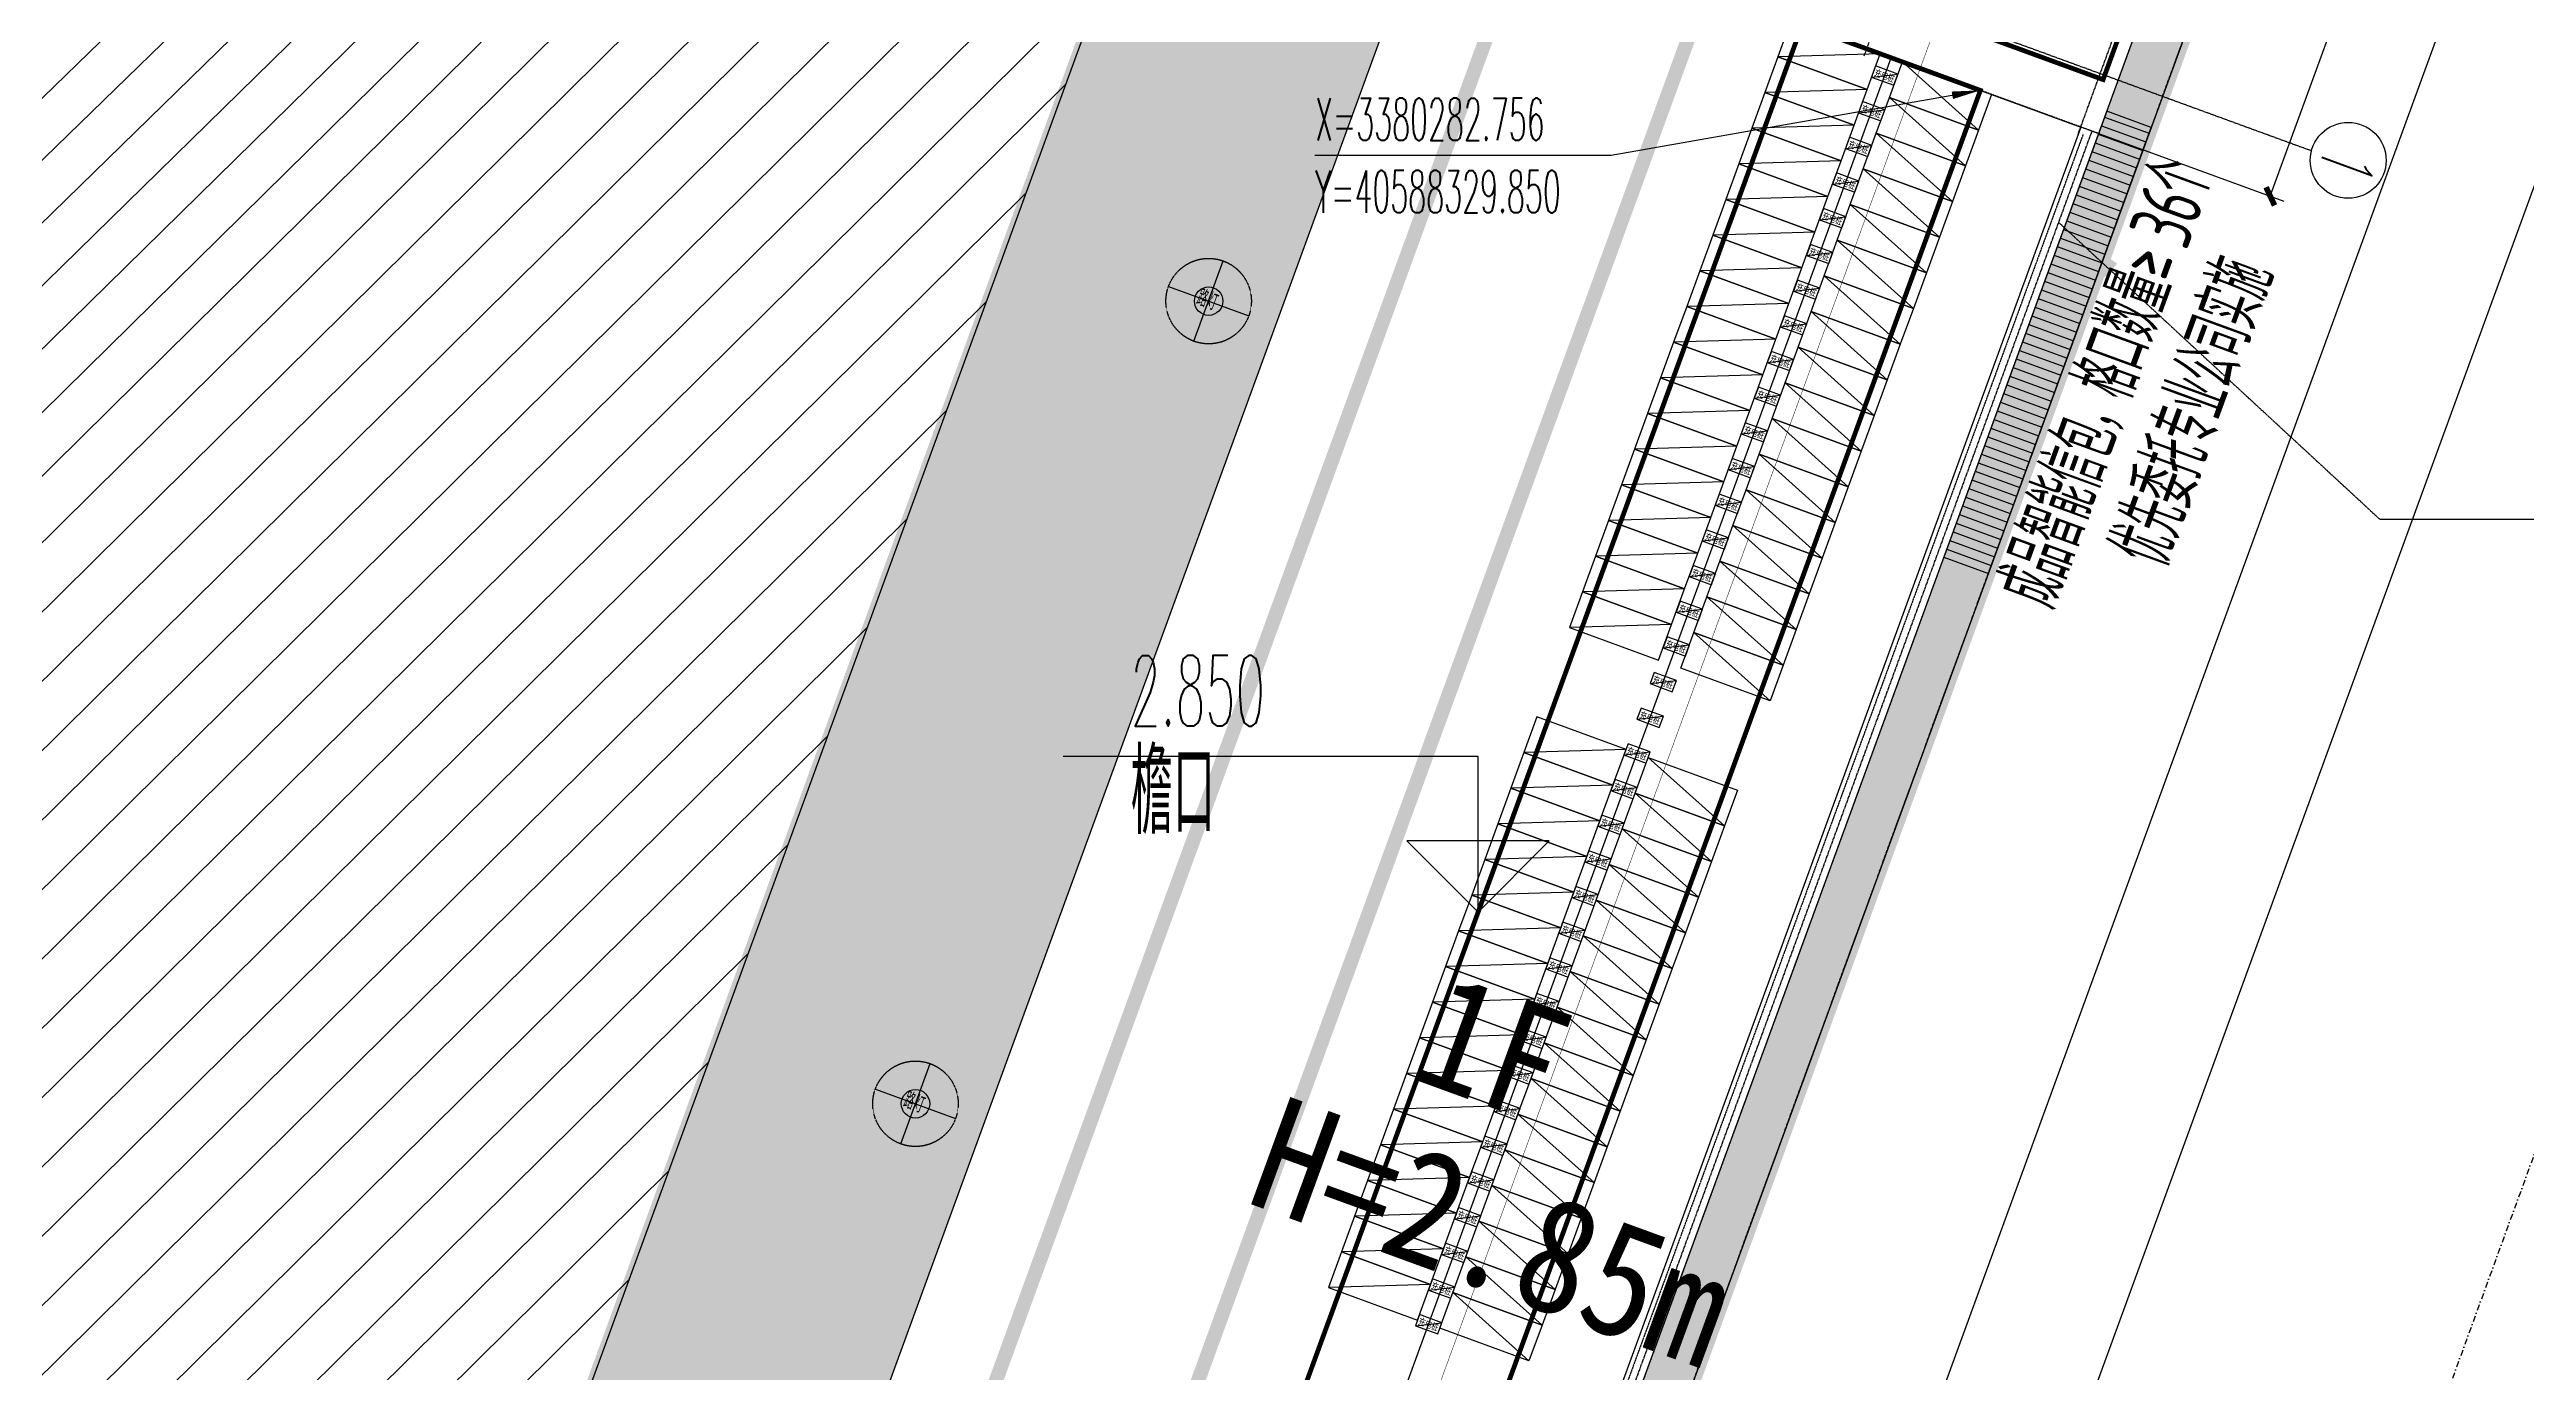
# Model space of a CAD drawing. Extents: x 40587750025 to 40589176181, y 3379490076 to 3381196839.
# Drawn here: x 40588289168 to 40588341356, y 3380255750 to 3380283615 of the extents above; entities that cross this region are included whole.
import ezdxf
from ezdxf.enums import TextEntityAlignment as Align

# ---------------------------------------------------------------- set-up
doc = ezdxf.new("R2010")
doc.units = 0
doc.header["$LTSCALE"] = 10
for name, pattern in [('CENTER', [50.800000000000004, 31.75, -6.35, 6.35, -6.35]), ('DASH', [0.35, 0.25, -0.1]), ('DASHDOT', [25.399999999999995, 12.7, -6.349999999999999, 0, -6.349999999999999]), ('DOTE', [2.4200000000000004, 2, -0.2, 0.02, -0.2]), ('总平面图轴网$0$DASHED', [0.75, 0.5, -0.25])]:
    doc.linetypes.add(name, pattern=pattern)
for name, color, linetype in [('0-HX', 1, 'Continuous'), ('00绿地$0$A-车位', 253, 'Continuous'), ('A-AXIS-D', 1, 'Continuous'), ('A-AXIS-DOTE', 14, 'DOTE'), ('A-AXIS-DP', 126, 'Continuous'), ('A-CURTAIN', 84, 'Continuous'), ('A-FIRE-TEXT', 61, 'Continuous'), ('A-HATCH-1', 252, 'Continuous'), ('A-LIN-Dot', 163, 'DASH'), ('A-LIN-V', 9, 'Continuous'), ('A-SFCE', 30, 'Continuous'), ('A-建筑提资施工单位', 211, 'Continuous'), ('AS-WALL', 40, 'Continuous'), ('AXIS_TEXT', 7, 'Continuous'), ('DIM_LEAD', 3, 'Continuous'), ('JT-路缘石线', 5, 'Continuous'), ('JT-道路中心线', 1, 'DASHDOT'), ('JT-道路红线', 7, 'Continuous'), ('PUB_TEXT', 7, 'Continuous'), ('建-尺寸', 3, 'Continuous'), ('建-文字', 7, 'Continuous'), ('建-标高', 3, 'Continuous'), ('建筑物控制线', 7, 'Continuous'), ('总-坐标', 3, 'Continuous'), ('消防车道', 20, 'Continuous')]:
    doc.layers.add(name, color=color, linetype=linetype)
doc.styles.add('_TCH_AXIS', font='COMPLEX', dxfattribs={"bigfont": 'GBCBIG'})
doc.styles.add('_TCH_DIM', font='SIMPLEX', dxfattribs={"width": 0.7, "bigfont": 'GBCBIG'})
doc.styles.add('A-DIM_T3', font='SIMPLEX', dxfattribs={"width": 0.6, "bigfont": 'GBCBIG'})
doc.styles.add('A-STANDARD', font='SIMPLEX', dxfattribs={"width": 0.7, "bigfont": 'GBCBIG'})
doc.styles.add('note_txt', font='arial.ttf', dxfattribs={"width": 0.75})
doc.styles.get("Standard").update_dxf_attribs({"font": 'GBENOR', "width": 0.7, "bigfont": 'GBCBIG'})
doc.styles.add('黑体', font='simhei.ttf', dxfattribs={"width": 0.9})
doc.dimstyles.new('A-DIM-300', dxfattribs={"dimscale": 300, "dimtxt": 2.975, "dimasz": 1, "dimexe": 1, "dimexo": 1, "dimgap": 1, "dimtad": 1, "dimlfac": 0.001, "dimzin": 0, "dimdsep": 46, "dimtxsty": 'A-DIM_T3', "dimblk": 'ARCHTICK', "dimcen": 0.09, "dimazin": 2, "dimtfac": 1, "dimtix": 1, "dimtmove": 2, "dimatfit": 3, "dimfxl": 0, "dimtolj": 1, "dimtzin": 0, "dimarcsym": 0})
pattern_1 = [(19.99999999999998, (440.107795715332, 194.2398300170898), (956.275963936384, 2050.740422578524), [240, -48, 64, -48, 240, -960]), (19.99999999999998, (348.5154342651367, 211.9834671020508), (956.275963936384, 2050.740422578524), [160, -120, 240, -120, 160, -800]), (19.99999999999998, (655.8504104614258, 1004.918022155762), (956.275963936384, 2050.740422578524), [200, -80, 200, -1120]), (19.99999999999998, (-205.3501281738281, 1032.003547668457), (956.275963936384, 2050.740422578524), [80, -160, 80, -1280]), (110, (-54.99931335449219, 1086.72677230835), (-2050.740422578524, 956.275963936384), [143.9999999999999, -1456]), (110, (724.3924865722656, 348.7915229797363), (-2050.740422578524, 956.275963936384), [159.9999999999999, -1440]), (110, (881.3766403198242, 1087.002857208252), (-2050.740422578524, 956.275963936384), [159.9999999999999, -1440]), (65.00000000000001, (925.3208694458008, 404.8966331481934), (-547.2322293314808, 1503.508193286057), [160, -2102.7416992]), (154.9999999999999, (534.4087371826172, 262.6162528991699), (-1503.508193286057, -547.2322293314808), [160, -2102.741699199999]), (83.43494882, (877.4794540405273, 395.9972076416016), (-547.2322292444445, 1503.508193285503), [160, -3417.7087632]), (95.96375653, (799.5678939819336, 376.1531410217285), (-547.2322291846804, 1503.508193052025), [159.9999999999999, -6436.969001599999]), (95.96375653, (956.5520477294922, 1114.364471435547), (-547.2322291846804, 1503.508193052025), [128, -6468.969001599999]), (95.96375653, (-24.92916107177734, 1097.671417236328), (-547.2322291846804, 1503.508193052025), [112, -6484.969001599998]), (124.03624347, (649.2170791625977, 321.4299125671387), (-547.2322292935037, 1503.508193012417), [160, -6436.9690016]), (124.03624347, (806.2012252807617, 1059.641246795654), (-547.2322292935037, 1503.508193012417), [128, -6468.9690016]), (124.03624347, (-85.06947326660156, 1075.782127380371), (-547.2322292935037, 1503.508193012417), [112, -6484.9690016]), (136.5650512, (576.7778244018555, 286.5507621765137), (-547.2322299226216, 1503.508193038666), [159.9999999999999, -3417.706876319999])]

# ---------------------------------------------------------------- blocks, each defined once
blk = doc.blocks.new('GGRrrrr')
at = {"layer": 'A-CURTAIN'}
h = blk.add_hatch(dxfattribs=at)
h.set_pattern_fill('草坪或沼泽', color=256, scale=400, angle=19.99999999999998)
h.set_pattern_definition(pattern_1)
h.paths.add_polyline_path([(1393117.320922852, 618300.9193000793), (1393292.936767578, 540880.4741477966), (1330517.002159119, 532866.5696678162), (1241737.975387573, 527102.5202484131), (1161598.890319824, 521245.7613601685), (1240382.850791931, 783371.5528144836), (1244595.073738098, 797109.7279624939), (1261185.678756714, 852563.1131820679), (1335771.367614746, 847453.3053207397), (1355485.375518799, 842594.5098495483), (1380777.422203064, 840861.7712898254), (1392639.610717773, 828900.035358429), (1392845.235137939, 738250.2696037292), (1391845.237701416, 738248.0012702942), (1391806.246421814, 755447.9559936523), (1391306.45426178, 755446.8222770691), (1391785.831069946, 764447.9511528015), (1391640.544288635, 828487.3259391785), (1380332.88168335, 839889.8824043274), (1355330.389472961, 841602.7838134766), (1335616.381584167, 846461.5792884827), (1261914.650527954, 851510.8278846741), (1245552.140869141, 796819.8416023254), (1241339.732727051, 783081.0626220703), (1162974.660324097, 522348.9729347229), (1241669.135520935, 528100.1562232971), (1330421.199440002, 533862.4550628662), (1392290.937599182, 541760.6755371094), (1392117.323532104, 618298.6509666443)])
h.paths.add_polyline_path([(1393076.15146637, 636450.5321846008), (1392076.154045105, 636448.2638511658), (1392062.989784241, 641998.404788971), (1391563.607894897, 641997.2195243835), (1392041.628883362, 650998.2749595642), (1391886.520614624, 720048.3890342712), (1392886.518035889, 720050.6573638916)])
h = blk.add_hatch(dxfattribs=at)
h.set_pattern_fill('草坪或沼泽', color=256, scale=400, angle=19.99999999999998)
h.set_pattern_definition([(19.99999999999998, (440.107795715332, 194.2398300170898), (956.2759639363836, 2050.740422578524), [240, -48, 64, -48, 240, -960]), (19.99999999999998, (348.5154342651367, 211.9834671020508), (956.2759639363836, 2050.740422578524), [160, -120, 240, -120, 160, -800]), (19.99999999999998, (655.8504104614258, 1004.918022155762), (956.2759639363836, 2050.740422578524), [200, -80, 200, -1120]), (19.99999999999998, (-205.3501281738281, 1032.003547668457), (956.2759639363836, 2050.740422578524), [80, -160, 80, -1280]), (110, (-54.99931335449219, 1086.72677230835), (-2050.740422578524, 956.2759639363836), [143.9999999999999, -1456]), (110, (724.3924865722656, 348.7915229797363), (-2050.740422578524, 956.2759639363836), [159.9999999999999, -1440]), (110, (881.3766403198242, 1087.002857208252), (-2050.740422578524, 956.2759639363836), [159.9999999999999, -1440]), (65.00000000000001, (925.3208694458008, 404.8966331481934), (-547.2322293314807, 1503.508193286057), [160, -2102.7416992]), (154.9999999999999, (534.4087371826172, 262.6162528991699), (-1503.508193286057, -547.2322293314807), [160, -2102.741699199999]), (83.43494882, (877.4794540405273, 395.9972076416016), (-547.2322292444445, 1503.508193285503), [160, -3417.7087632]), (95.96375653, (799.5678939819336, 376.1531410217285), (-547.2322291846804, 1503.508193052025), [159.9999999999999, -6436.969001599999]), (95.96375653, (956.5520477294922, 1114.364471435547), (-547.2322291846804, 1503.508193052025), [128, -6468.969001599999]), (95.96375653, (-24.92916107177734, 1097.671417236328), (-547.2322291846804, 1503.508193052025), [112, -6484.969001599998]), (124.03624347, (649.2170791625977, 321.4299125671387), (-547.2322292935037, 1503.508193012417), [160, -6436.9690016]), (124.03624347, (806.2012252807617, 1059.641246795654), (-547.2322292935037, 1503.508193012417), [128, -6468.9690016]), (124.03624347, (-85.06947326660156, 1075.782127380371), (-547.2322292935037, 1503.508193012417), [112, -6484.9690016]), (136.5650512, (576.7778244018555, 286.5507621765137), (-547.232229922622, 1503.508193038667), [159.9999999999999, -3417.706876319999])])
edge = h.paths.add_edge_path()
edge.add_line((1391002.783584595, 755446.1334381104), (1391033.862896324, 755969.2298610318))
edge.add_line((1391033.86289978, 755969.2298622131), (1391484.60933056, 764440.2374043328))
edge.add_line((1391484.609329224, 764440.2374038696), (1391240.917746339, 828322.242167785))
edge.add_line((1391240.917747498, 828322.2421684265), (1380155.065434195, 839501.1268444082))
edge.add_line((1380155.065429688, 839501.1268424988), (1355268.395031075, 841206.093397873))
edge.add_line((1355268.39503479, 841206.0933990479), (1335554.387081419, 846064.8888675765))
edge.add_line((1335554.387077332, 846064.8888664246), (1262206.239214119, 851089.9137592164))
edge.add_line((1262206.239219666, 851089.9137611389), (1173161.430034699, 554852.1791891612))
edge.add_line((1173161.430030823, 554852.1791877747), (1173522.489795612, 554879.6278408373))
edge.add_line((1173522.4897995, 554879.6278419495), (1259298.694751966, 840247.1814245735))
edge.add_line((1259298.694747925, 840247.1814231873), (1260664.251583645, 840250.287743258))
edge.add_line((1260664.251579285, 840250.2877464294), (1260650.720505403, 845748.0085758491))
edge.add_line((1260650.72051239, 845748.0085716248), (1335651.042472096, 845918.1516353745))
edge.add_line((1335651.042472839, 845918.151638031), (1335663.543034486, 840420.7167655955))
edge.add_line((1335663.543029785, 840420.7167663574), (1342663.498677632, 840436.620142065))
edge.add_line((1342663.498680115, 840436.6201400757), (1342656.698541388, 843434.4194341273))
edge.add_line((1342656.698539734, 843434.4194335938), (1345656.684828249, 843441.2245361431))
edge.add_line((1345656.684829712, 843441.2245368958), (1345663.514863657, 840443.5152480957))
edge.add_line((1345663.514862061, 840443.515247345), (1365660.002805453, 840488.87754378))
edge.add_line((1365660.002807617, 840488.8775444031), (1374552.106933233, 839873.2337869616))
edge.add_arc((1367357.655082703, 824128.4532546997), 17310.63983173795, 5.5802626876526915, 65.44234737564938, ccw=False)
edge.add_line((1384586.259040833, 825811.7408561707), (1385552.940604924, 825812.0992239242))
edge.add_line((1385552.940605164, 825812.0992240906), (1390246.63666195, 825822.7249858105))
edge.add_line((1390246.636665344, 825822.72498703), (1390404.911168448, 755445.2751032704))
edge.add_line((1390404.911170959, 755445.2751045227), (1391002.783589707, 755446.1334401162))
h = blk.add_hatch(dxfattribs=at)
h.set_pattern_fill('草坪或沼泽', color=256, scale=400, angle=19.99999999999998)
h.set_pattern_definition(pattern_1)
edge = h.paths.add_edge_path()
edge.add_arc((1358469.977905273, 639472.7920036316), 3000.732754356062, 181.0990950428701, 270.1245664520083)
edge.add_line((1358476.501800537, 636472.0663452148), (1366676.015941844, 636490.6453150914))
edge.add_arc((1366652.198074341, 646990.6183128357), 10500.00001398691, 270.12996803641, 0.1299660173260436)
edge.add_line((1377152.171073914, 647014.4358100891), (1376996.336584259, 715714.259066583))
edge.add_arc((1366496.363571167, 715690.4415550232), 10500.00001027827, 0.1299660955623371, 90.12996813546087)
edge.add_line((1366472.545707703, 726190.414554596), (1358273.008517743, 726171.8149086899))
edge.add_arc((1358280.118545532, 723171.0912055969), 3000.732125477395, 90.13575865291708, 179.1612463305892)
edge.add_line((1355279.707946777, 723215.0173950195), (1371079.667372906, 723250.8576423869))
edge.add_line((1371079.667350769, 723250.8576393127), (1371269.756590032, 639451.073230685))
edge.add_line((1371269.756591797, 639451.0732307434), (1355469.79724155, 639415.2329980853))
blk.add_lwpolyline([(1355469.797241211, 639415.2329978943, 0.4092405489993675), (1358476.501800537, 636472.0663452148), (1366676.015937805, 636490.6453132629, 0.4142135520516368), (1377152.171073914, 647014.4358100891), (1376996.336585999, 715714.2590675354, 0.4142135728009565), (1366472.545707703, 726190.414554596), (1358273.008514404, 726171.814907074, 0.4092406318726323), (1355279.707946777, 723215.0173950195), (1371079.667350769, 723250.8576393127), (1371269.756591797, 639451.0732307434)], format="xyb", close=True, dxfattribs=at)
blk.add_lwpolyline([(1393076.15146637, 636450.5321846008), (1392076.154045105, 636448.2638511658), (1392062.989784241, 641998.404788971), (1391563.607894897, 641997.2195243835), (1392041.628883362, 650998.2749595642), (1391886.520614624, 720048.3890342712), (1392886.518035889, 720050.6573638916)], close=True, dxfattribs=at)
blk = doc.blocks.new('555555555555555-M')
at = {"layer": 'A-LIN-V'}
h = blk.add_hatch(dxfattribs=at)
h.set_pattern_fill('ANSI31', color=256, scale=0.2, angle=212.6932080760602)
h.set_pattern_definition([(45.00000000000003, (0, 0), (-0.224506403026729, 0.2245064030267287), [])])
h.paths.add_polyline_path([(-149.8188201859593, -516.0526710674167), (-149.8188201785088, -515.0526710636914), (-159.8188201636076, -515.0526710599661), (-159.8188201636076, -516.052671071142)])
blk.add_lwpolyline([(-149.8188201859593, -516.0526710674167), (-149.8188201785088, -515.0526710636914), (-159.8188201636076, -515.0526710599661), (-159.8188201636076, -516.052671071142), (-149.8188201636076, -516.0526710674167)], dxfattribs=at)
at = {"layer": 'PUB_TEXT', "width": 0.7}
for s, height, p in [('成品智能信包，格口数量≥', 1.322222222222222, (-160.0961484983563, -517.6474339142442)), ('36', 1.3125, (-152.0111484983563, -517.6474339142442)), ('个', 1.322222222222222, (-150.9392734983563, -517.6474339142442)), ('优先委托专业公司实施', 1.322222222222222, (-158.4676572084427, -519.5719380304217))]:
    blk.add_text(s, height=height, dxfattribs=at).set_placement(p)
blk = doc.blocks.new('gfctuc')
blk.add_lwpolyline([(2035210, 4060000), (2035210, 4059500), (2035460, 4059500), (2035460, 4060000)], close=True)
blk.add_lwpolyline([(2035210, 4060000), (2035460, 4059500)])
at = {"layer": 'A-FIRE-TEXT', "style": 'note_txt', "width": 0.75}
blk.add_text('充电桩', height=139.1772151898734, rotation=270, dxfattribs=at).set_placement((2035259.942341931, 4059972.67247209))
blk = doc.blocks.new('00绿地$0$G$C40593B0A')
at = {"layer": '00绿地$0$A-车位'}
blk.add_lwpolyline([(-1559.999999523163, 590.0000009536743), (-759.9999995231628, 590.0000009536743), (-759.9999995231628, -1409.999999046326), (-1559.999999523163, -1409.999998569489)], close=True, dxfattribs=at)
blk.add_lwpolyline([(-759.9999995231628, 590.0000004768372), (-1559.999999284744, -1409.999998569489)], dxfattribs=at)
blk = doc.blocks.new('entry01')
at = {"layer": 'A-AXIS-D'}
for points in [[(0, 2.121320343559645), (2.121320343559631, 1.4210854715202e-14), (0, -2.121320343559645)], [(-0.700000000000017, -1.25), (-0.3000000000000114, -1.25), (-0.3000000000000114, 1.25), (-0.700000000000017, 1.25)]]:
    blk.add_hatch(color=20, dxfattribs=at).paths.add_polyline_path(points)
at = {"layer": 'A-AXIS-D', "color": 20}
blk.add_lwpolyline([(0, 2.121320343559645), (2.121320343559631, 1.4210854715202e-14), (0, -2.121320343559645), (0, 2.121320343559645)], dxfattribs=at)
blk.add_lwpolyline([(-0.700000000000017, -1.25), (-0.3000000000000114, -1.25), (-0.3000000000000114, 1.25), (-0.700000000000017, 1.25)], close=True, dxfattribs=at)
blk = doc.blocks.new('_ArchTick')
at = {"color": 0, "linetype": 'ByBlock', "const_width": 0.4}
blk.add_lwpolyline([(-0.5, -0.5), (0.5, 0.5)], dxfattribs=at)
blk = doc.blocks.new('*D656')
at = {"layer": 'Defpoints', "color": 0}
for p in [(105697.1315954852, -705082.0393479206), (110049.9798121285, -705082.0393467167), (105697.1315994263, -719331.6971225739)]:
    blk.add_point(p, dxfattribs=at)
at = {"layer": '建-尺寸', "color": 0, "lineweight": -2}
for p, q in [((105997.1315954852, -705082.0393478376), (110349.9798121285, -705082.0393466337)), ((110049.9798160696, -719331.69712137), (110049.9798121285, -705082.0393467167)), ((105997.1315994263, -719331.6971224908), (110349.9798160696, -719331.697121287))]:
    blk.add_line(p, q, dxfattribs=at)
at = {"layer": '建-尺寸', "color": 0, "lineweight": -2, "xscale": 300, "yscale": 300, "zscale": 300}
for p, rotation in [((110049.9798121285, -705082.0393467167), 90.00000001584644), ((110049.9798160696, -719331.69712137), 270.0000000158465)]:
    blk.add_blockref('_ArchTick', p, dxfattribs=dict(at, rotation=rotation))
at = {"layer": '建-尺寸', "color": 0, "insert": (110874.979814099, -712206.8682338152), "char_height": 892.5, "attachment_point": 5, "rotation": 270.00000001584647, "style": 'A-DIM_T3'}
blk.add_mtext('\\A1;14.25m', dxfattribs=at)
blk = doc.blocks.new('*D657')
at = {"layer": 'Defpoints', "color": 0}
for p in [(105697.1315946969, -702231.7040954747), (110049.9798113402, -702231.7040942708), (105697.1315954852, -705082.0393479206)]:
    blk.add_point(p, dxfattribs=at)
at = {"layer": '建-尺寸', "color": 0, "lineweight": -2}
for p, q in [((105997.1315946969, -702231.7040953917), (110349.9798113402, -702231.7040941878)), ((110049.9798121285, -705082.0393467167), (110049.9798113402, -702231.7040942708)), ((105997.1315954852, -705082.0393478376), (110349.9798121285, -705082.0393466337))]:
    blk.add_line(p, q, dxfattribs=at)
at = {"layer": '建-尺寸', "color": 0, "lineweight": -2, "xscale": 300, "yscale": 300, "zscale": 300}
for p, rotation in [((110049.9798113402, -702231.7040942708), 90.00000001584637), ((110049.9798121285, -705082.0393467167), 270.0000000158464)]:
    blk.add_blockref('_ArchTick', p, dxfattribs=dict(at, rotation=rotation))
at = {"layer": '建-尺寸', "color": 0, "insert": (110874.9798117343, -703656.8717202656), "char_height": 892.5, "attachment_point": 5, "rotation": 270.00000001584647, "style": 'A-DIM_T3'}
blk.add_mtext('\\A1;2.85m', dxfattribs=at)
blk = doc.blocks.new('*D658')
at = {"layer": 'Defpoints', "color": 0}
for p in [(105697.1315930375, -696232.03881519), (110049.9798096809, -696232.0388139861), (105697.1315946969, -702231.7040954747)]:
    blk.add_point(p, dxfattribs=at)
at = {"layer": '建-尺寸', "color": 0, "lineweight": -2}
for p, q in [((105997.1315930375, -696232.038815107), (110349.9798096809, -696232.0388139031)), ((110049.9798113402, -702231.7040942708), (110049.9798096809, -696232.0388139861)), ((105997.1315946969, -702231.7040953917), (110349.9798113402, -702231.7040941878))]:
    blk.add_line(p, q, dxfattribs=at)
at = {"layer": '建-尺寸', "color": 0, "lineweight": -2, "xscale": 300, "yscale": 300, "zscale": 300}
for p, rotation in [((110049.9798096809, -696232.0388139861), 90.00000001584642), ((110049.9798113402, -702231.7040942708), 270.0000000158464)]:
    blk.add_blockref('_ArchTick', p, dxfattribs=dict(at, rotation=rotation))
at = {"layer": '建-尺寸', "color": 0, "insert": (110874.9798105105, -699231.8714539004), "char_height": 892.5, "attachment_point": 5, "rotation": 270.00000001584647, "style": 'A-DIM_T3'}
blk.add_mtext('\\A1;6.00m', dxfattribs=at)
blk = doc.blocks.new('*D659')
at = {"layer": 'Defpoints', "color": 0}
for p in [(105697.131591378, -690231.7040888566), (110049.9798080213, -690231.7040876527), (105697.1315930375, -696232.03881519)]:
    blk.add_point(p, dxfattribs=at)
at = {"layer": '建-尺寸', "color": 0, "lineweight": -2}
for p, q in [((105997.131591378, -690231.7040887736), (110349.9798080213, -690231.7040875697)), ((110049.9798096809, -696232.0388139861), (110049.9798080213, -690231.7040876527)), ((105997.1315930375, -696232.038815107), (110349.9798096809, -696232.0388139031))]:
    blk.add_line(p, q, dxfattribs=at)
at = {"layer": '建-尺寸', "color": 0, "lineweight": -2, "xscale": 300, "yscale": 300, "zscale": 300}
for p, rotation in [((110049.9798080213, -690231.7040876527), 90.00000001584647), ((110049.9798096809, -696232.0388139861), 270.0000000158465)]:
    blk.add_blockref('_ArchTick', p, dxfattribs=dict(at, rotation=rotation))
at = {"layer": '建-尺寸', "color": 0, "insert": (110874.9798088511, -693231.8714505913), "char_height": 892.5, "attachment_point": 5, "rotation": 270.00000001584647, "style": 'A-DIM_T3'}
blk.add_mtext('\\A1;6.00m', dxfattribs=at)
blk = doc.blocks.new('*D660')
at = {"layer": 'Defpoints', "color": 0}
for p in [(106196.6623686877, -703400.0001625192), (100597.1310348511, -705277.9606723785), (106196.6623686877, -705277.9606723785)]:
    blk.add_point(p, dxfattribs=at)
at = {"layer": '建-尺寸', "color": 0, "lineweight": -2}
for p, q in [((100597.1310348511, -704977.9606723785), (100597.1310348511, -703100.0001625192)), ((100597.1310348511, -703400.0001625192), (106196.6623686877, -703400.0001625192)), ((106196.6623686877, -704977.9606723785), (106196.6623686877, -703100.0001625192))]:
    blk.add_line(p, q, dxfattribs=at)
at = {"layer": '建-尺寸', "color": 0, "lineweight": -2, "xscale": 300, "yscale": 300, "zscale": 300, "rotation": 180}
blk.add_blockref('_ArchTick', (100597.1310348511, -703400.0001625192), dxfattribs=at)
at = {"layer": '建-尺寸', "color": 0, "lineweight": -2, "xscale": 300, "yscale": 300, "zscale": 300}
blk.add_blockref('_ArchTick', (106196.6623686877, -703400.0001625192), dxfattribs=at)
at = {"layer": '建-尺寸', "color": 0, "insert": (103396.8967017694, -702653.7501625192), "char_height": 892.5, "attachment_point": 5, "style": 'A-DIM_T3'}
blk.add_mtext('\\A1;5.60m', dxfattribs=at)
blk = doc.blocks.new('DOOR2DLIB$SYSLIB$00000111')
at = {"color": 0}
for p, q in [((0.4175438589991707, 0.7821568824082661), (0.3826692364772697, 0.7821568824082661)), ((0.3826692364772697, 0.7821568824082661), (0.3826692364772697, 0.6235084014994356)), ((0.4175438589991707, 0.6235084014994428), (0.3826692364772697, 0.6235084014994428)), ((0.4587719294995871, 0.9168053643052119), (0.4175438589991707, 0.9168053643052119)), ((0.4175438589991707, 0.9168053643052119), (0.4175438589991707, 0.08070055595349146)), ((0.4587719294995871, 0.08070055595349146), (0.4587719294995871, 0.9168053643052119)), ((0.4936465520214881, 0.7821568824082661), (0.4587719294995871, 0.7821568824082661)), ((0.4936465520214881, 0.6235084014994428), (0.4587719294995871, 0.6235084014994428)), ((0.4936465520214881, 0.7821568824082661), (0.4936465520214881, 0.6235084014994356)), ((-0.4999999999999982, -0.001755585047334307), (-0.4999999999999982, 0.08070055595349857)), ((-0.4999999999999982, 0.08070055595349146), (-0.4587719294995836, 0.08070055595349146)), ((-0.4587719294995853, 0.08070055595349146), (-0.4587719294995853, 0.03947248545308213)), ((-0.4587719294995853, 0.03947248545308213), (-0.4175438589991707, 0.03947248545308213)), ((-0.4175438589991707, 0.03947248545308213), (-0.4175438589991707, -0.001755585047334307)), ((0.4175438589991707, 0.08070055595349146), (0.4587719294995871, 0.08070055595349146)), ((0.4175438589991707, 0.03947248545308213), (0.4175438589991707, -0.001755585047334307)), ((0.4587719294995871, 0.03947248545308213), (0.4175438589991707, 0.03947248545308213)), ((0.4587719294995871, 0.08070055595349146), (0.4587719294995871, 0.03947248545308213)), ((0.5, 0.08070055595349146), (0.4587719294995871, 0.08070055595349146)), ((0.5, -0.001755585047334307), (0.5, 0.08070055595349857)), ((-0.4175438589991707, -0.001755585047334307), (-0.4999999999999982, -0.001755585047334307)), ((-0.4999999999999982, -0.001755585047334307), (-0.4999999999999982, -0.001755585047334307)), ((0.4175438589991707, -0.001755585047334307), (0.5, -0.001755585047334307)), ((0.5, -0.001755585047334307), (0.5, -0.001755585047334307))]:
    blk.add_line(p, q, dxfattribs=at)
blk.add_arc((0.4175438589991707, 0.08070055595349146), 0.8361048083517187, 90, 182.8263833917127, dxfattribs=at)
blk = doc.blocks.new('G$C8544DC05')
at = {"layer": 'A-AXIS-DOTE'}
for points in [[(-5.21540641784668e-08, -1.949999995529652), (-7.450580596923828e-09, -1.049999989569187)], [(-0.4500000402331352, -1.499999985098839), (0.4499999657273293, -1.49999999627471)]]:
    blk.add_lwpolyline(points, dxfattribs=at)
at = {"layer": 'A-LIN-V', "linetype": 'DASH', "ltscale": 0.001}
blk.add_circle((-3.725290298461914e-08, -1.49999999627471), 0.4500000024073871, dxfattribs=at)
at = {"layer": 'A-LIN-V'}
blk.add_circle((-3.725290298461914e-08, -1.49999999627471), 0.1500000024073871, dxfattribs=at)
at = {"layer": '建-文字', "style": 'A-STANDARD', "width": 0.7}
blk.add_text('路灯', height=0.1762962962962963, dxfattribs=at).set_placement((-0.120827428996563, -1.579730201512575))
blk = doc.blocks.new('66666666666666666666')
at = {"layer": 'DIM_LEAD'}
blk.add_hatch(color=256, dxfattribs=at).paths.add_polyline_path([(105616.6669158936, -700379.9999980927), (106997.2781778953, -699760.3930748657), (106786.704802434, -699420.3065365453)], flags=17)
at = {"layer": 'A-AXIS-D'}
for centre in [(100997.1309814453, -701734.9233989716), (105797.1309661865, -701734.9234142303), (111381.8865127563, -708712.0395374298), (111331.8865203857, -718057.0395145416)]:
    blk.add_circle(centre, 799.9999999999977, dxfattribs=at)
at = {"layer": 'A-AXIS-DOTE'}
for p, q in [((117391.3523635864, -696232.0388202667), (98332.86907196045, -696232.03881073)), ((100997.1309356689, -719489.9234027863), (100997.1309280396, -702480.0000038147)), ((105797.1309204102, -719489.9234237671), (105797.1310195923, -702479.9999904633)), ((99963.93167877197, -708682.0393390656), (110582.4492416382, -708682.0393428802)), ((99963.9317703247, -718132.0393390656), (110535.4098968506, -718132.0393543243))]:
    blk.add_line(p, q, dxfattribs=at)
at = {"layer": 'A-LIN-Dot'}
blk.add_lwpolyline([(100597.1309204102, -719332.0393352509), (100597.1309356689, -705082.039352417), (106197.1313171387, -705082.0393199921), (106197.1313018799, -719332.0393276215)], close=True, dxfattribs=at)
at = {"layer": 'A-LIN-V'}
blk.add_lwpolyline([(105697.1312408447, -690231.7040920258), (104797.1312713623, -690231.7040901184)], dxfattribs=at)
at = {"layer": 'A-LIN-V', "linetype": 'DASH', "ltscale": 2, "const_width": 50}
for points in [[(104946.6669158936, -690231.7040958405), (104946.6669158936, -702231.7040882111)], [(105546.6669464111, -690231.7040977478), (105546.6669158936, -702231.7040958405)]]:
    blk.add_lwpolyline(points, dxfattribs=at)
at = {"layer": 'A-LIN-V'}
for points in [[(104797.1312942505, -702431.7040805817), (104797.1312561035, -702231.7040958405), (105697.1312255859, -702231.7040996552), (105697.1312408447, -702431.7040920258)], [(105097.1312789917, -702681.7040786743), (105097.1312789917, -702481.7040920258), (105397.1312713623, -702481.7040882111), (105397.1312713623, -702681.704076767)], [(105097.1312713623, -703881.7040786743), (105097.1313018799, -703681.7040805817), (105397.1313095093, -703681.704082489), (105397.1312789917, -703881.7040805817)], [(105097.1312866211, -705081.704076767), (105097.1312866211, -704881.7040843964), (105397.1312637329, -704881.7040882111), (105397.1312789917, -705081.704076767)], [(105097.1312789917, -706281.7040729523), (105097.1312789917, -706081.7040882111), (105397.1312637329, -706081.7040882111), (105397.1312942505, -706281.704076767)], [(105097.1313400269, -708281.7040672302), (105097.1313400269, -708081.7040805817), (105397.1312484741, -708081.7040901184), (105397.1312561035, -708281.7040786743)]]:
    blk.add_lwpolyline(points, close=True, dxfattribs=at)
at = {"layer": 'AS-WALL', "color": 20, "const_width": 100}
blk.add_lwpolyline([(100897.1309738159, -708431.6971302032), (105897.1312408447, -708431.6971263885), (105897.1312332153, -718231.6971607208), (100897.1309814453, -718231.6971492767)], close=True, dxfattribs=at)
at = {"layer": 'DIM_LEAD'}
for p, q in [((105616.6669158936, -700379.9999980927), (111333.9440612793, -696839.999994278)), ((111333.9440612793, -696839.999994278), (121626.3234288144, -696839.999994278))]:
    blk.add_line(p, q, dxfattribs=at)
at = {"layer": 'A-AXIS-D', "xscale": -999.9999999999998, "yscale": 1000, "zscale": 1000, "rotation": 0.1495342307373651}
blk.add_blockref('entry01', (114031.3523483276, -696232.0388240814), dxfattribs=at)
at = {"layer": 'A-LIN-V', "zscale": 100}
for p, xscale, yscale, rotation in [((105310.2872467041, -703181.7040843964), 1000.000008912118, -1000.000008912118, 270.0000007138132), ((105310.2872314453, -704381.1546459198), 1001.098882521298, -1001.098882521298, 270.0000005714799), ((105310.2872314453, -705581.8717308044), 999.664715706611, -999.664715706611, 270.0000004354633), ((105310.2872161865, -706731.7040691376), 899.999995989863, 899.999995989863, 89.9999995548852), ((105310.2872238159, -707631.7040805817), 900.0000175571807, -900.0000175571807, 270.0000005736524)]:
    blk.add_blockref('DOOR2DLIB$SYSLIB$00000111', p, dxfattribs=dict(at, xscale=xscale, yscale=yscale, rotation=rotation))
at = {"layer": 'A-AXIS-DP', "color": 7, "style": 'A-DIM_T3', "width": 0.6000000000000002}
blk.add_text('1', height=1119.999999999998, rotation=269.9999999325915, dxfattribs=at).set_placement((110791.5376586914, -717877.312582016))
at = {"layer": 'AXIS_TEXT', "style": '_TCH_AXIS'}
for s, height, rotation, width, p, p2 in [('A', 870.5142551923832, 270.0000018609232, 0.9444444070689639, (100561.8738174438, -701382.5724086761), (100561.873840332, -702087.2743968964)), ('B', 870.5142551923825, 270.0000006203077, 1.000000030797642, (105361.8738327026, -701382.5723934174), (105361.873840332, -702087.2744312286)), ('3', 870.5142551923828, 270.0000006203077, 1.214285758256029, (110933.5013580322, -708359.1329307556), (110933.5013656616, -709063.8349723816))]:
    blk.add_text(s, height=height, rotation=rotation, dxfattribs=dict(at, width=width)).set_placement(p, p2, align=Align.FIT)
at = {"layer": 'DIM_LEAD', "color": 7, "style": '_TCH_DIM', "width": 0.7}
blk.add_text('移动门轨道', height=1762.962962962963, dxfattribs=at).set_placement((117134.6569337151, -696314.999994278))
at = {"layer": '建-文字', "style": '黑体', "width": 0.9}
for s, height, p in [('#', 1143.057939914163, (101776.4871368408, -709764.8740749359)), ('门卫', 1143.057939914163, (102516.2639608751, -709764.8740749359)), ('消控室', 1143.057939914163, (100977.9549102783, -711361.523431778)), ('1F', 1143.057939914163, (102667.684677124, -712786.2616786957)), ('H=4.35m', 857.2934549356223, (101248.3936233521, -713692.3252849579)), ('耐火等级二级', 571.5289699570816, (100938.3881378174, -714473.3916816711))]:
    blk.add_text(s, height=height, dxfattribs=at).set_placement(p)
at = {"layer": '建-尺寸'}
for base, p1, p2, angle, picture, middle in [((110049.9798080213, -690231.7040876527), (105697.1315930375, -696232.03881519), (105697.131591378, -690231.7040888566), 90.00000001584618, '*D659', (110874.9798088511, -693231.8714505913)), ((110049.9798096809, -696232.0388139861), (105697.1315946969, -702231.7040954747), (105697.1315930375, -696232.03881519), 90.00000001584698, '*D658', (110874.9798105105, -699231.8714539004)), ((110049.9798113402, -702231.7040942708), (105697.1315954852, -705082.0393479206), (105697.1315946969, -702231.7040954747), 90.00000001584608, '*D657', (110874.9798117343, -703656.8717202656)), ((110049.9798121285, -705082.0393467167), (105697.1315994263, -719331.6971225739), (105697.1315954852, -705082.0393479206), 90.00000001584657, '*D656', (110874.979814099, -712206.8682338152))]:
    dim = blk.add_linear_dim(base=base, p1=p1, p2=p2, angle=angle, dimstyle='A-DIM-300', override={"dimpost": 'm'}, dxfattribs=at)
    dim.commit()
    dim.dimension.update_dxf_attribs({"geometry": picture, "text_midpoint": middle, "dimtype": 161, "text_rotation": 270.0000000158465})
dim = blk.add_aligned_dim(p1=(100597.1310348511, -705277.9606723785), p2=(106196.6623686877, -705277.9606723785), distance=1877.9605098593747, dimstyle='A-DIM-300', override={"dimpost": 'm'}, dxfattribs=at)
dim.commit()
dim.dimension.update_dxf_attribs({"geometry": '*D660', "text_midpoint": (103396.8967017694, -702653.7501625192)})
blk = doc.blocks.new('00总图-C')
at = {"layer": 'A-AXIS-DOTE'}
blk.add_hatch(color=8, dxfattribs=at).paths.add_polyline_path([(40588331496.71636, 3380279976.585305), (40588332462.63614, 3380278811.682229), (40588332734.10699, 3380279105.456936)], flags=17)
at = {"layer": 'A-HATCH-1'}
h = blk.add_hatch(dxfattribs=at)
h.set_pattern_fill('ANSI31', color=8, scale=600)
h.set_pattern_definition([(45, (0, 0), (-673.5192090801867, 673.5192090801867), [])])
h.paths.add_polyline_path([(40588140496.06805, 3380277785.006165), (40588146540.46045, 3380294328.662395), (40588189424.8968, 3380349126.363404), (40588317658.96648, 3380302274.746078), (40588288901.09678, 3380223563.724436)])
at = {"layer": '总-坐标'}
blk.add_hatch(color=8, dxfattribs=at).paths.add_polyline_path([(40588329850.45068, 3380282755.610234), (40588329245.66639, 3380282730.39125), (40588329273.40182, 3380282572.813504)], flags=17)
at = {"color": 8, "linetype": 'DASH', "ltscale": 3, "const_width": 300}
blk.add_lwpolyline([(40588374373.70446, 3380393980.898591), (40588367371.55781, 3380409302.927993), (40588344233.50639, 3380419662.492842), (40588327409.83178, 3380431029.725266), (40588259176.22743, 3380461579.853973), (40588224457.8989, 3380415266.100388), (40588215760.93867, 3380403827.430825), (40588051310.19777, 3380185028.900704), (40588128542.3989, 3380162853.200386), (40588213851.09889, 3380137607.100389), (40588275532.99889, 3380123451.400389)], close=True, dxfattribs=at)
at = {"layer": '0-HX', "color": 8, "linetype": 'CENTER', "ltscale": 0.2}
blk.add_line((40588275533, 3380123451.4), (40588374373.70558, 3380393980.898193), dxfattribs=at)
blk.add_lwpolyline([(40588374373.70446, 3380393980.898591), (40588367371.55781, 3380409302.927993), (40588344233.50639, 3380419662.492842), (40588327409.83178, 3380431029.725266), (40588259176.22743, 3380461579.853973), (40588224457.8989, 3380415266.100388), (40588215760.93867, 3380403827.430825), (40588051310.19777, 3380185028.900704), (40588128542.3989, 3380162853.200386), (40588213851.09889, 3380137607.100389), (40588275532.99889, 3380123451.400389)], close=True, dxfattribs=at)
at = {"layer": 'A-AXIS-DOTE', "color": 8}
for p, q in [((40588331496.71636, 3380279976.585305), (40588338267.33846, 3380273720)), ((40588338267.33846, 3380273720), (40588346950, 3380273720))]:
    blk.add_line(p, q, dxfattribs=at)
blk.add_lwpolyline([(40588332198.72759, 3380281898.007923), (40588312243.10741, 3380227278.967361), (40588308684.93015, 3380218997.135206)], dxfattribs=at)
at = {"layer": 'A-LIN-V', "color": 8, "elevation": 3538.286350753779}
blk.add_lwpolyline([(40588312872.30642, 3380242113.973517), (40588327971.90392, 3380283441.956375)], dxfattribs=at)
at = {"layer": 'A-LIN-V', "color": 8}
blk.add_lwpolyline([(40588330085.2688, 3380282669.817246), (40588331963.81347, 3380281983.471905), (40588316864.21603, 3380240655.489169), (40588314985.67255, 3380241341.834076)], dxfattribs=at)
at = {"layer": 'A-SFCE', "color": 8, "linetype": 'DASH'}
for points in [[(40588332013.80669, 3380281828.972494), (40588312103.65039, 3380227334.367696), (40588308546.96185, 3380219056.501135)], [(40588332295.58839, 3380281726.020692), (40588312382.57338, 3380227223.591549), (40588308822.59636, 3380218938.071333)]]:
    blk.add_lwpolyline(points, dxfattribs=at)
at = {"layer": 'AS-WALL', "color": 8}
for points, const_width in [([(40588140496.06805, 3380277785.006165), (40588146540.46045, 3380294328.662395), (40588189424.8968, 3380349126.363404), (40588317658.96648, 3380302274.746078), (40588288901.09678, 3380223563.724436)], 200.0000000000001), ([(40588326093.36136, 3380284128.300979), (40588329850.45068, 3380282755.610234), (40588314750.85112, 3380241427.628277), (40588310993.7618, 3380242800.319022)], 100)]:
    blk.add_lwpolyline(points, close=True, dxfattribs=dict(at, const_width=const_width))
at = {"layer": 'JT-路缘石线', "color": 8, "ltscale": 10}
blk.add_lwpolyline([(40588338955.74104, 3380297634.482746), (40588339147.48518, 3380297564.423755, -0.4142126470591913), (40588343916.25903, 3380287304.872298), (40588318590.11734, 3380217986.577619, -0.4142133501873153), (40588308330.56275, 3380213217.778307), (40588308330.11805, 3380213217.940784)], format="xyb", dxfattribs=at)
at = {"layer": 'JT-道路中心线', "color": 8, "flags": 128}
blk.add_lwpolyline([(40588430262.1675, 3380502157.2), (40588425749.79999, 3380490884.7), (40588402255.8, 3380426580.9), (40588289449.6628, 3380117827.81713)], dxfattribs=at)
at = {"layer": 'JT-道路红线', "color": 8}
blk.add_lwpolyline([(40588279663.92742, 3380120186.559477), (40588379774.60181, 3380394192.024467), (40588371135.52426, 3380413095.970189), (40588346673, 3380424048.539261), (40588329849.32545, 3380435415.771638), (40588230874.09999, 3380479729.8), (40588213435.8, 3380475126.9)], dxfattribs=at)
at = {"layer": '建-标高', "color": 8}
for p, q in [((40588319267.08817, 3380268725.823837), (40588310524.88393, 3380268725.823837)), ((40588319267.08817, 3380265444.620367), (40588319267.08817, 3380268725.823837)), ((40588319267.08817, 3380265444.620367), (40588317767.08817, 3380266944.620367)), ((40588320767.08817, 3380266944.620367), (40588317767.08817, 3380266944.620367)), ((40588319267.08817, 3380265444.620367), (40588320767.08817, 3380266944.620367))]:
    blk.add_line(p, q, dxfattribs=at)
at = {"layer": '建筑物控制线', "color": 8, "linetype": 'CENTER', "ltscale": 0.2, "const_width": 10}
blk.add_lwpolyline([(40588368973.08014, 3380393769.17734), (40588363607.59248, 3380405509.885407), (40588341794.0139, 3380415276.44603), (40588324970.33929, 3380426643.678454), (40588260780.11314, 3380455383.471544), (40588228448.40328, 3380412253.433139), (40588219749.53176, 3380400812.249756), (40588059670.64772, 3380187830.390625), (40588129941.80135, 3380167653.417532), (40588215120.95673, 3380142445.654731), (40588272350.83876, 3380129311.671485)], close=True, dxfattribs=at)
at = {"layer": '总-坐标', "color": 8}
for p, q in [((40588329850.45068, 3380282755.610234), (40588322067.59875, 3380281385.742161)), ((40588322067.59875, 3380281385.742161), (40588315830.59875, 3380281385.742161))]:
    blk.add_line(p, q, dxfattribs=at)
at = {"color": 8}
for name, p, rotation in [('GGRrrrr', (40586781172.12674, 3380096947.084455), 339.7997433640027), ('gfctuc', (40591442574.13208, 3376978137.12462), 69.9297110723398), ('gfctuc', (40591442299.59395, 3376977385.706763), 69.9297110723398), ('gfctuc', (40591442025.05579, 3376976634.288905), 69.9297110723398), ('gfctuc', (40591441750.51762, 3376975882.871046), 69.9297110723398), ('gfctuc', (40591441475.97945, 3376975131.453186), 69.9297110723398), ('gfctuc', (40591441201.4413, 3376974380.035328), 69.9297110723398), ('gfctuc', (40591440926.90314, 3376973628.61747), 69.9297110723398), ('gfctuc', (40591440652.36497, 3376972877.19961), 69.9297110723398), ('gfctuc', (40591440377.82682, 3376972125.781752), 69.9297110723398), ('gfctuc', (40591440103.28864, 3376971374.363894), 69.9297110723398), ('gfctuc', (40591439828.75049, 3376970622.946035), 69.9297110723398), ('gfctuc', (40591439554.21236, 3376969871.528178), 69.9297110723398), ('gfctuc', (40591439279.67419, 3376969120.110319), 69.9297110723398), ('gfctuc', (40591439005.13602, 3376968368.69246), 69.9297110723398), ('gfctuc', (40591438730.59785, 3376967617.274601), 69.9297110723398), ('gfctuc', (40591438456.05971, 3376966865.856743), 69.9297110723398), ('gfctuc', (40591438181.52155, 3376966114.438884), 69.9297110723398), ('gfctuc', (40591437906.98338, 3376965363.021024), 69.9297110723398), ('gfctuc', (40591437632.44523, 3376964611.603166), 69.9297110723398), ('gfctuc', (40591437357.90705, 3376963860.185308), 69.9297110723398), ('gfctuc', (40591437083.36887, 3376963108.767448), 69.9297110723398), ('gfctuc', (40591436808.83074, 3376962357.349591), 69.9297110723398), ('gfctuc', (40591436534.29258, 3376961605.931733), 69.9297110723398), ('gfctuc', (40591436259.75441, 3376960854.513874), 69.9297110723398), ('gfctuc', (40591435985.21624, 3376960103.096014), 69.9297110723398), ('gfctuc', (40591435710.67809, 3376959351.678156), 69.9297110723398), ('gfctuc', (40591435436.13993, 3376958600.260298), 69.9297110723398), ('gfctuc', (40591435161.60176, 3376957848.842438), 69.9297110723398), ('gfctuc', (40591434887.06361, 3376957097.42458), 69.9297110723398), ('gfctuc', (40591434612.52544, 3376956346.006721), 69.9297110723398), ('gfctuc', (40591434337.98727, 3376955594.588862), 69.9297110723398), ('gfctuc', (40591434063.44913, 3376954843.171005), 69.9297110723398), ('gfctuc', (40591433788.91097, 3376954091.753146), 69.9297110723398), ('gfctuc', (40591433514.3728, 3376953340.335287), 69.9297110723398), ('gfctuc', (40591433239.83463, 3376952588.917428), 69.9297110723398), ('gfctuc', (40591432965.29649, 3376951837.49957), 69.9297110723398)]:
    blk.add_blockref(name, p, dxfattribs=dict(at, rotation=rotation))
at = {"layer": '00绿地$0$A-车位', "color": 8, "xscale": -1, "rotation": 249.9297095178311}
for p in [(40588327443.72855, 3380284444.067712), (40588327169.19041, 3380283692.649854), (40588326894.65224, 3380282941.231996), (40588326620.11407, 3380282189.814137), (40588326345.57592, 3380281438.396277), (40588326071.03776, 3380280686.978419), (40588325796.4996, 3380279935.56056), (40588325521.96144, 3380279184.142701), (40588325247.42327, 3380278432.724843), (40588324972.88512, 3380277681.306985), (40588324698.34694, 3380276929.889126), (40588324423.80879, 3380276178.471268), (40588324149.27063, 3380275427.053409), (40588323874.73247, 3380274675.63555), (40588323600.19431, 3380273924.217692), (40588323325.65615, 3380273172.799833), (40588323051.11798, 3380272421.381974), (40588322090.23444, 3380269791.419465), (40588321815.69627, 3380269040.001606), (40588321541.15812, 3380268288.583748), (40588321266.61996, 3380267537.165889), (40588320992.08179, 3380266785.748031), (40588320717.54363, 3380266034.330171), (40588320443.00548, 3380265282.912313), (40588320168.46731, 3380264531.494454), (40588319893.92916, 3380263780.076596), (40588319619.391, 3380263028.658736), (40588319344.85283, 3380262277.240879), (40588319070.31467, 3380261525.82302), (40588318795.77651, 3380260774.405161), (40588318521.23836, 3380260022.987302), (40588318246.70019, 3380259271.569444), (40588317972.16203, 3380258520.151585)]:
    blk.add_blockref('00绿地$0$G$C40593B0A', p, dxfattribs=at)
at = {"layer": '00绿地$0$A-车位', "color": 8, "rotation": 69.92971314102898}
for p in [(40588329021.70602, 3380283867.537649), (40588328747.16788, 3380283116.119787), (40588328472.62978, 3380282364.701906), (40588328198.09167, 3380281613.284029), (40588327923.55354, 3380280861.866159), (40588327649.01543, 3380280110.448278), (40588327374.47732, 3380279359.030405), (40588327099.9392, 3380278607.612528), (40588326825.4011, 3380277856.194651), (40588326550.86298, 3380277104.776773), (40588326276.32488, 3380276353.358889), (40588326001.78676, 3380275601.941027), (40588325727.24865, 3380274850.523146), (40588325452.71053, 3380274099.105272), (40588325178.17242, 3380273347.687395), (40588324903.6343, 3380272596.269522), (40588324629.0962, 3380271844.851637), (40588323668.21278, 3380269214.88908), (40588323393.67468, 3380268463.471195), (40588323119.13656, 3380267712.053329), (40588322844.59845, 3380266960.635452), (40588322570.06033, 3380266209.217575), (40588322295.52222, 3380265457.799697), (40588322020.9841, 3380264706.381828), (40588321746.446, 3380263954.963943), (40588321471.90788, 3380263203.546077), (40588321197.36977, 3380262452.128196), (40588320922.83166, 3380261700.710319), (40588320648.29355, 3380260949.292442), (40588320373.75543, 3380260197.874568), (40588320099.21731, 3380259446.456699), (40588319824.6792, 3380258695.038814), (40588319550.14108, 3380257943.620944)]:
    blk.add_blockref('00绿地$0$G$C40593B0A', p, dxfattribs=at)
at = {"layer": 'A-LIN-V', "color": 8, "rotation": 339.9297114345648}
blk.add_blockref('66666666666666666666', (40588479447.00676, 3380993938.68806), dxfattribs=at)
at = {"layer": 'A-LIN-V', "color": 8}
for name, p, xscale, yscale, zscale, rotation in [('555555555555555-M', (40587900150.09617, 3380599788.534329), 1000, 1000, 1000, 69.92970956885354), ('G$C8544DC05', (40588314619.46284, 3380281134.013967), 2000, 2000, 2000, 339.9297142500761), ('G$C8544DC05', (40588308442.35484, 3380264227.111925), 2000, 2000, 2000, 339.9297142500761)]:
    blk.add_blockref(name, p, dxfattribs=dict(at, xscale=xscale, yscale=yscale, zscale=zscale, rotation=rotation))
at = {"layer": '建-文字', "color": 8, "style": '黑体', "width": 0.9}
for s, p in [('1F', (40588317801.64308, 3380261965.350544)), ('H=2.85m', (40588314321.80754, 3380259351.923298))]:
    blk.add_text(s, height=2406.437768240343, rotation=339.9297114345931, dxfattribs=at).set_placement(p)
at = {"layer": '建-标高', "color": 8, "style": 'A-STANDARD'}
for s, height, width, p in [('2.850', 1487.5, 0.4941176470588236, (40588311947.36734, 3380269366.033374)), ('檐口', 1762.962962962963, 0.7, (40588311947.36734, 3380267091.033374))]:
    blk.add_text(s, height=height, dxfattribs=dict(at, width=width)).set_placement(p)
at = {"layer": '总-坐标', "color": 8, "style": 'A-STANDARD', "width": 0.4941176470588236}
for s, p in [('X=3380282.756', (40588315830.59885, 3380281700.742161)), ('Y=40588329.850', (40588315830.59885, 3380280178.242161))]:
    blk.add_text(s, height=892.5, dxfattribs=at).set_placement(p)

msp = doc.modelspace()

# ---------------------------------------------------------------- linework, layer by layer
at = {"layer": '消防车道', "linetype": '总平面图轴网$0$DASHED', "ltscale": 5, "const_width": 300}
msp.add_lwpolyline([(40588319007.02814, 3380308896.832956), (40588195454.11321, 3380354038.142957, 0.3282178998677444), (40588185214.61053, 3380351049.482268), (40588134283.63044, 3380284403.77362, 0.5057770263821674), (40588138346.02507, 3380270485.532284), (40588285349.82265, 3380216776.204563, 0.4142135622405137), (40588296891.82768, 3380222141.101548), (40588324371.92513, 3380297354.827915, 0.4142135625348278)], format="xyb", close=True, dxfattribs=at)
msp.add_lwpolyline([(40588320861.14217, 3380203801.783909), (40588306013.81396, 3380209226.405787, -0.4142135625110017), (40588300648.91697, 3380220768.410829), (40588328300.60076, 3380296451.773427, -0.4142135622550892), (40588339842.6058, 3380301816.670413), (40588354689.95208, 3380296392.041933)], format="xyb", dxfattribs=at)

# ---------------------------------------------------------------- block references
at = {"layer": 'A-建筑提资施工单位'}
msp.add_blockref('00总图-C', (0, 0), dxfattribs=at)

doc.saveas('drawing.dxf')
